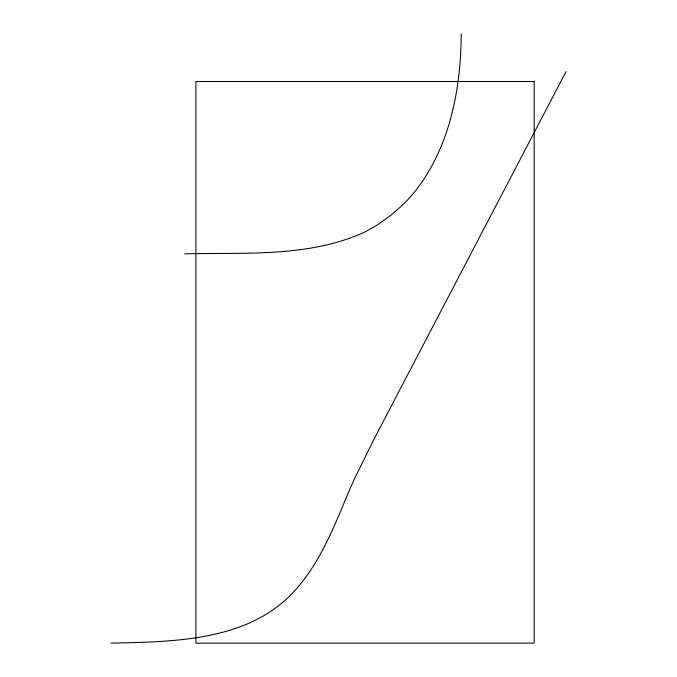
<?xml version="1.0" encoding="UTF-8"?>
<svg xmlns="http://www.w3.org/2000/svg" width="677" height="677" viewBox="0 0 677 677"><rect width="100%" height="100%" fill="white"/><g stroke="black" fill="none" stroke-linecap="round" stroke-linejoin="round"><path stroke-width="1.02" d="M461.223 33.85C460.952 88.882 449.934 147.036 415.162 191.227A152.655 152.655 0 0 1 401.884 205.664L391.027 215.134L379.34 223.613A141.781 141.781 0 0 1 361.907 233.345C306.317 257.573 243.881 252.369 184.694 253.833M565.997 71.644L374.059 439.094L355.747 476.176A678.642 678.642 0 0 0 348.3 492.881C333.744 527.459 319.815 563.484 294.021 591.512C248.137 641.457 173.727 641.669 111.003 643.15M534.187 81.494L195.89 81.494L195.89 643.15L534.187 643.15L534.187 81.494"/></g></svg>
